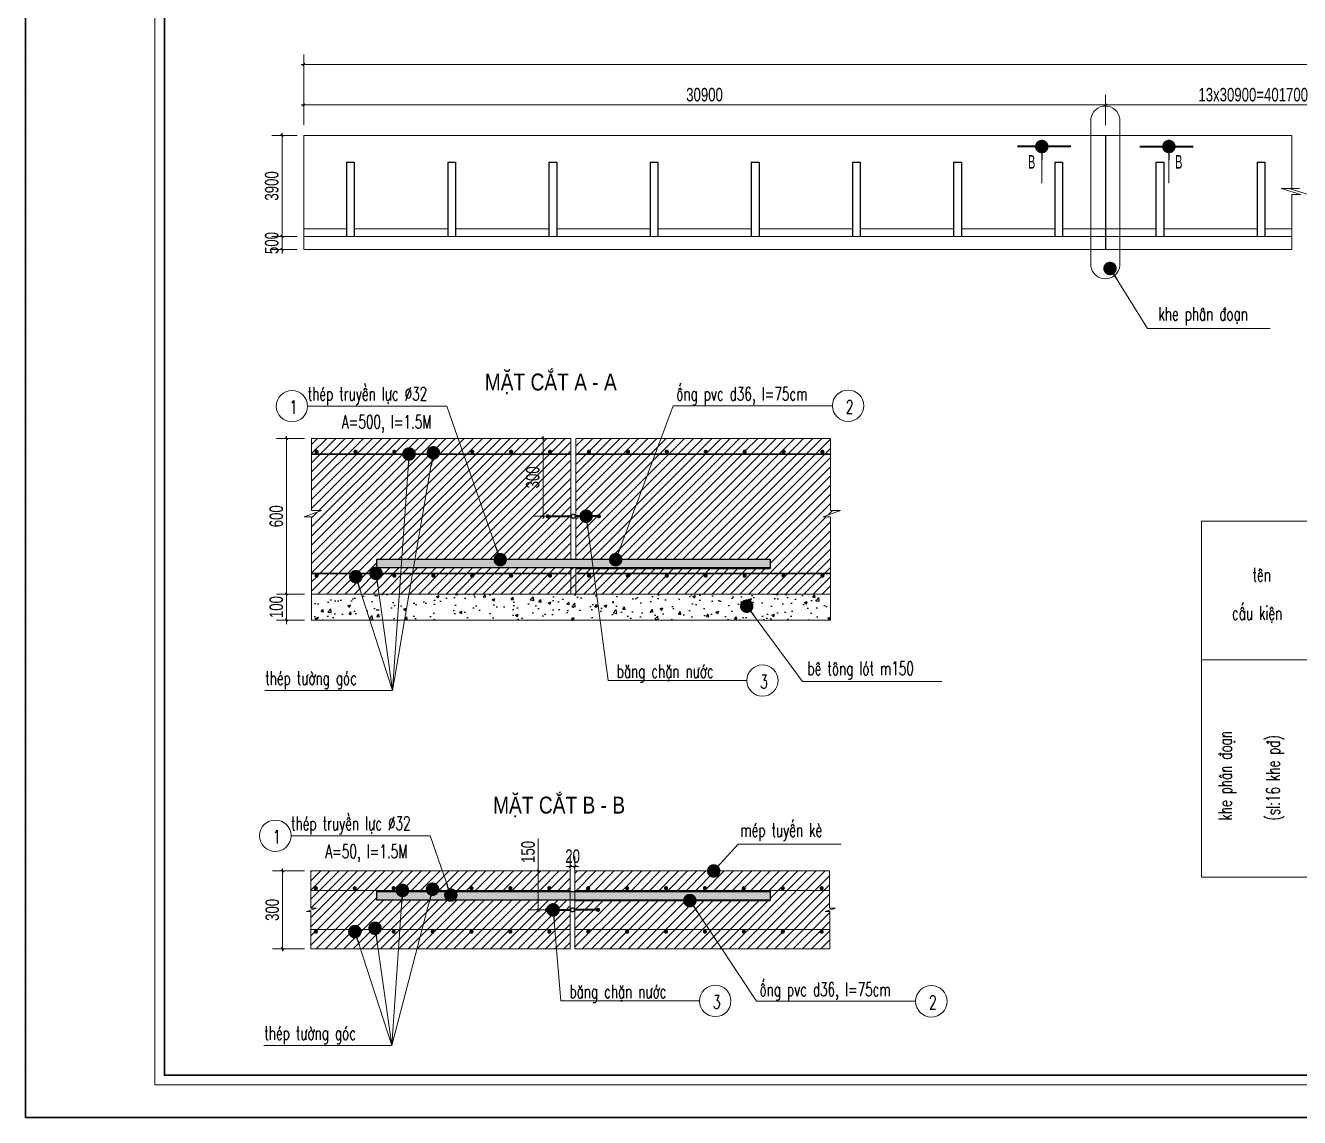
# Model space of a CAD drawing. Header units: millimetres. Extents: x -95488 to 835450, y -398213 to -214134.
# Drawn here: x 570328 to 619439, y -292409 to -250318 of the extents above; entities that cross this region are included whole.
import ezdxf
from ezdxf.enums import TextEntityAlignment as Align

# ---------------------------------------------------------------- set-up
doc = ezdxf.new("R2010")
doc.units = ezdxf.units.MM
doc.header["$MEASUREMENT"] = 0
doc.linetypes.add('HIDDEN', pattern=[0.375, 0.25, -0.125])
doc.layers.add('00 MV', color=3, linetype='Continuous', plot=False)
for name, color, linetype, lineweight in [('01 TEXT', 7, 'Continuous', 13), ('DIM', 177, 'Continuous', 20), ('MANH', 8, 'Continuous', 15), ('TEXT', 2, 'Continuous', 20), ('THAY', 7, 'Continuous', 25), ('THAY1', 9, 'Continuous', 20), ('THEPDAI', 3, 'Continuous', 30), ('THEPDOC', 1, 'Continuous', 40)]:
    doc.layers.add(name, color=color, linetype=linetype, lineweight=lineweight)
doc.layers.add('Hatch', color=250, linetype='Continuous')
doc.layers.add('Net vang', color=2, linetype='Continuous')
doc.styles.add('T3', font='VHARIALN_0.TTF', dxfattribs={"width": 0.65})
doc.styles.add('TCK', font='VHAVANB_0.TTF', dxfattribs={"width": 0.85, "height": 200})
doc.styles.add('THUONG', font='vnsimli.shx', dxfattribs={"width": 0.55})
doc.styles.add('TXTDIM', font='VNARIAL_0.TTF', dxfattribs={"width": 0.7})
doc.dimstyles.new('DIM 260', dxfattribs={"dimscale": 260, "dimtxt": 2, "dimasz": 0.3, "dimexe": 1.5, "dimexo": 0, "dimgap": 0.5, "dimtad": 1, "dimdec": 0, "dimzin": 12, "dimdsep": 46, "dimtxsty": 'TXTDIM', "dimblk": 'SLASH', "dimcen": 1.5, "dimclrd": 256, "dimclre": 256, "dimclrt": 2, "dimadec": 0, "dimazin": 0, "dimtfac": 1, "dimtdec": 0, "dimtix": 1, "dimtmove": 0, "dimatfit": 3, "dimldrblk": 'DOT', "dimfxl": 2, "dimtolj": 1, "dimtzin": 0, "dimlwd": 9, "dimlwe": 9, "dimarcsym": 1})

# ---------------------------------------------------------------- blocks, each defined once
blk = doc.blocks.new('kk')
at = {"layer": '00 MV', "color": 3, "linetype": 'HIDDEN', "ltscale": 0.1}
blk.add_lwpolyline([(1792.07, -501.5), (2212.11, -501.5), (2212.11, -204.5), (1792.07, -204.5)], close=True, dxfattribs=at)
at = {"layer": '01 TEXT', "linetype": 'Continuous'}
blk.add_lwpolyline([(1811.35, -496.62), (1811.35, -209.18), (2206.87, -209.18), (2206.87, -496.62)], close=True, dxfattribs=at)
at = {"layer": '01 TEXT', "color": 4, "const_width": 0.25}
blk.add_lwpolyline([(1812.76, -495.2), (1812.76, -210.6), (2205.46, -210.6), (2205.46, -495.2)], close=True, dxfattribs=at)
blk = doc.blocks.new('SLASH')
at = {"layer": 'DIM', "color": 16, "linetype": 'Continuous'}
for p, q in [((-1.2, 0), (1.2, 0)), ((-0.6, -0.6), (0.6, 0.6))]:
    blk.add_line(p, q, dxfattribs=at)
blk = doc.blocks.new('*D67')
at = {"layer": 'Defpoints', "color": 0}
for p in [(580218, -258453), (580796, -258453), (580796, -258953)]:
    blk.add_point(p, dxfattribs=at)
at = {"layer": 'DIM', "lineweight": 9}
for p, q in [((580218, -258375), (580218, -258297)), ((580796, -258453), (579828, -258453)), ((580218, -258953), (580218, -258453)), ((580796, -258953), (579828, -258953)), ((580218, -259031), (580218, -259109))]:
    blk.add_line(p, q, dxfattribs=at)
at = {"layer": 'DIM', "lineweight": 9, "xscale": 78, "yscale": 78, "zscale": 78}
for p, rotation in [((580218, -258453), 270), ((580218, -258953), 90)]:
    blk.add_blockref('SLASH', p, dxfattribs=dict(at, rotation=rotation))
at = {"layer": 'DIM', "color": 2, "insert": (579822, -258703), "char_height": 520, "attachment_point": 5, "rotation": 90, "style": 'TXTDIM'}
blk.add_mtext('\\A1;500', dxfattribs=at)
blk = doc.blocks.new('_Dot')
at = {"color": 0, "linetype": 'ByBlock', "lineweight": -2}
blk.add_line((-0.5, 0), (-1, 0), dxfattribs=at)
at = {"color": 0, "linetype": 'ByBlock', "const_width": 0.5}
blk.add_lwpolyline([(-0.25, 0, 1), (0.25, 0, 1)], format="xyb", close=True, dxfattribs=at)
blk = doc.blocks.new('*D68')
at = {"layer": 'Defpoints', "color": 0}
for p in [(580218, -254553), (580796, -254553), (580796, -258453)]:
    blk.add_point(p, dxfattribs=at)
at = {"layer": 'DIM', "lineweight": 9}
for p, q in [((580796, -254553), (579828, -254553)), ((580218, -258375), (580218, -254631)), ((580796, -258453), (579828, -258453))]:
    blk.add_line(p, q, dxfattribs=at)
at = {"layer": 'DIM', "lineweight": 9, "xscale": 78, "yscale": 78, "zscale": 78}
for p, rotation in [((580218, -254553), 90), ((580218, -258453), 270)]:
    blk.add_blockref('SLASH', p, dxfattribs=dict(at, rotation=rotation))
at = {"layer": 'DIM', "color": 2, "insert": (579822, -256503), "char_height": 520, "attachment_point": 5, "rotation": 90, "style": 'TXTDIM'}
blk.add_mtext('\\A1;3900', dxfattribs=at)
blk = doc.blocks.new('*D69')
at = {"layer": 'Defpoints', "color": 0}
for p in [(611954, -253383), (581054, -254160), (611954, -254160)]:
    blk.add_point(p, dxfattribs=at)
at = {"layer": 'DIM', "lineweight": 9}
for p, q in [((581054, -254160), (581054, -252993)), ((581132, -253383), (611876, -253383)), ((611954, -254160), (611954, -252993))]:
    blk.add_line(p, q, dxfattribs=at)
at = {"layer": 'DIM', "lineweight": 9, "xscale": 78, "yscale": 78, "zscale": 78, "rotation": 180}
blk.add_blockref('SLASH', (581054, -253383), dxfattribs=at)
at = {"layer": 'DIM', "lineweight": 9, "xscale": 78, "yscale": 78, "zscale": 78}
blk.add_blockref('SLASH', (611954, -253383), dxfattribs=at)
at = {"layer": 'DIM', "color": 2, "insert": (596504, -252988), "char_height": 520, "attachment_point": 5, "style": 'TXTDIM'}
blk.add_mtext('\\A1;30900', dxfattribs=at)
blk = doc.blocks.new('*D70')
at = {"layer": 'Defpoints', "color": 0}
for p in [(623354, -253383), (611954, -254160), (623354, -254160)]:
    blk.add_point(p, dxfattribs=at)
at = {"layer": 'DIM', "lineweight": 9}
for p, q in [((611954, -254160), (611954, -252993)), ((612032, -253383), (623276, -253383)), ((623354, -254160), (623354, -252993))]:
    blk.add_line(p, q, dxfattribs=at)
at = {"layer": 'DIM', "lineweight": 9, "xscale": 78, "yscale": 78, "zscale": 78, "rotation": 180}
blk.add_blockref('SLASH', (611954, -253383), dxfattribs=at)
at = {"layer": 'DIM', "lineweight": 9, "xscale": 78, "yscale": 78, "zscale": 78}
blk.add_blockref('SLASH', (623354, -253383), dxfattribs=at)
at = {"layer": 'DIM', "color": 2, "insert": (617654, -252988), "char_height": 520, "attachment_point": 5, "style": 'TXTDIM'}
blk.add_mtext('\\A1;13x30900=401700', dxfattribs=at)
blk = doc.blocks.new('*D73')
at = {"layer": 'Defpoints', "color": 0}
for p in [(660754, -251823), (581054, -254160), (660754, -254160)]:
    blk.add_point(p, dxfattribs=at)
at = {"layer": 'DIM', "lineweight": 9}
for p, q in [((581054, -254160), (581054, -251433)), ((660754, -254160), (660754, -251433)), ((581132, -251823), (660676, -251823))]:
    blk.add_line(p, q, dxfattribs=at)
at = {"layer": 'DIM', "lineweight": 9, "xscale": 78, "yscale": 78, "zscale": 78, "rotation": 180}
blk.add_blockref('SLASH', (581054, -251823), dxfattribs=at)
at = {"layer": 'DIM', "lineweight": 9, "xscale": 78, "yscale": 78, "zscale": 78}
blk.add_blockref('SLASH', (660754, -251823), dxfattribs=at)
at = {"layer": 'DIM', "color": 2, "insert": (620904, -251428), "char_height": 520, "attachment_point": 5, "style": 'TXTDIM'}
blk.add_mtext('\\A1;470000', dxfattribs=at)
blk = doc.blocks.new('*D74')
at = {"layer": 'Defpoints', "color": 0}
for p in [(581080, -266235), (580394, -272235), (581080, -272235)]:
    blk.add_point(p, dxfattribs=at)
at = {"layer": 'DIM', "lineweight": 9}
for p, q in [((581080, -266235), (580004, -266235)), ((580394, -266313), (580394, -272157)), ((581080, -272235), (580004, -272235))]:
    blk.add_line(p, q, dxfattribs=at)
at = {"layer": 'DIM', "lineweight": 9, "xscale": 78, "yscale": 78, "zscale": 78}
for p, rotation in [((580394, -266235), 90), ((580394, -272235), 270)]:
    blk.add_blockref('SLASH', p, dxfattribs=dict(at, rotation=rotation))
at = {"layer": 'DIM', "color": 2, "insert": (579998, -269235), "char_height": 520, "attachment_point": 5, "rotation": 90, "style": 'TXTDIM'}
blk.add_mtext('\\A1;600', dxfattribs=at)
blk = doc.blocks.new('*D75')
at = {"layer": 'Defpoints', "color": 0}
for p in [(581080, -272235), (580394, -273235), (581080, -273235)]:
    blk.add_point(p, dxfattribs=at)
at = {"layer": 'DIM', "lineweight": 9}
for p, q in [((581080, -272235), (580004, -272235)), ((580394, -272157), (580394, -272079)), ((580394, -272235), (580394, -273235)), ((581080, -273235), (580004, -273235)), ((580394, -273313), (580394, -273391))]:
    blk.add_line(p, q, dxfattribs=at)
at = {"layer": 'DIM', "lineweight": 9, "xscale": 78, "yscale": 78, "zscale": 78}
for p, rotation in [((580394, -272235), 270), ((580394, -273235), 90)]:
    blk.add_blockref('SLASH', p, dxfattribs=dict(at, rotation=rotation))
at = {"layer": 'DIM', "color": 2, "insert": (579998, -272735), "char_height": 520, "attachment_point": 5, "rotation": 90, "style": 'TXTDIM'}
blk.add_mtext('\\A1;100', dxfattribs=at)
blk = doc.blocks.new('*D76')
at = {"layer": 'Defpoints', "color": 0}
for p in [(581085, -282906), (580237, -285906), (581085, -285906)]:
    blk.add_point(p, dxfattribs=at)
at = {"layer": 'DIM', "lineweight": 9}
for p, q in [((581085, -282906), (579847, -282906)), ((580237, -282984), (580237, -285828)), ((581085, -285906), (579847, -285906))]:
    blk.add_line(p, q, dxfattribs=at)
at = {"layer": 'DIM', "lineweight": 9, "xscale": 78, "yscale": 78, "zscale": 78}
for p, rotation in [((580237, -282906), 90), ((580237, -285906), 270)]:
    blk.add_blockref('SLASH', p, dxfattribs=dict(at, rotation=rotation))
at = {"layer": 'DIM', "color": 2, "insert": (579842, -284406), "char_height": 520, "attachment_point": 5, "rotation": 90, "style": 'TXTDIM'}
blk.add_mtext('\\A1;300', dxfattribs=at)
blk = doc.blocks.new('*D77')
at = {"layer": 'Defpoints', "color": 0}
for p in [(591508, -282733), (591327, -282906), (591508, -282906)]:
    blk.add_point(p, dxfattribs=at)
at = {"layer": 'DIM', "lineweight": 9}
for p, q in [((591327, -282906), (591327, -282343)), ((591508, -282906), (591508, -282343)), ((591249, -282733), (591171, -282733)), ((591327, -282733), (591508, -282733)), ((591586, -282733), (591664, -282733))]:
    blk.add_line(p, q, dxfattribs=at)
at = {"layer": 'DIM', "lineweight": 9, "xscale": 78, "yscale": 78, "zscale": 78}
blk.add_blockref('SLASH', (591327, -282733), dxfattribs=at)
at = {"layer": 'DIM', "lineweight": 9, "xscale": 78, "yscale": 78, "zscale": 78, "rotation": 180}
blk.add_blockref('SLASH', (591508, -282733), dxfattribs=at)
at = {"layer": 'DIM', "color": 2, "insert": (591418, -282338), "char_height": 520, "attachment_point": 5, "style": 'TXTDIM'}
blk.add_mtext('\\A1;20', dxfattribs=at)
blk = doc.blocks.new('*D78')
at = {"layer": 'Defpoints', "color": 0}
for p in [(590700, -282906), (590097, -284406), (590764, -284406)]:
    blk.add_point(p, dxfattribs=at)
at = {"layer": 'DIM', "lineweight": 9}
for p, q in [((590097, -282906), (590097, -281658)), ((590700, -282906), (589707, -282906)), ((590097, -284328), (590097, -282984)), ((590764, -284406), (589707, -284406))]:
    blk.add_line(p, q, dxfattribs=at)
at = {"layer": 'DIM', "lineweight": 9, "xscale": 78, "yscale": 78, "zscale": 78}
for p, rotation in [((590097, -282906), 90), ((590097, -284406), 270)]:
    blk.add_blockref('SLASH', p, dxfattribs=dict(at, rotation=rotation))
at = {"layer": 'DIM', "color": 2, "insert": (589702, -282172), "char_height": 520, "attachment_point": 5, "rotation": 90, "style": 'TXTDIM'}
blk.add_mtext('\\A1;150', dxfattribs=at)
blk = doc.blocks.new('*D79')
at = {"layer": 'Defpoints', "color": 0}
for p in [(590849, -266235), (590279, -269235), (590849, -269235)]:
    blk.add_point(p, dxfattribs=at)
at = {"layer": 'DIM', "lineweight": 9}
for p, q in [((590849, -266235), (589889, -266235)), ((590279, -266313), (590279, -269157)), ((590849, -269235), (589889, -269235))]:
    blk.add_line(p, q, dxfattribs=at)
at = {"layer": 'DIM', "lineweight": 9, "xscale": 78, "yscale": 78, "zscale": 78}
for p, rotation in [((590279, -266235), 90), ((590279, -269235), 270)]:
    blk.add_blockref('SLASH', p, dxfattribs=dict(at, rotation=rotation))
at = {"layer": 'DIM', "color": 2, "insert": (589884, -267735), "char_height": 520, "attachment_point": 5, "rotation": 90, "style": 'TXTDIM'}
blk.add_mtext('\\A1;300', dxfattribs=at)

msp = doc.modelspace()

# ---------------------------------------------------------------- hatches: boundary and pattern name
at = {"layer": 'Hatch'}
h = msp.add_hatch(dxfattribs=at)
h.set_pattern_fill('ANSI31', color=256, scale=2000, style=0)
h.paths.add_polyline_path([(591356.1, -266834.9), (581356.1, -266834.9), (581356.1, -269013.6), (581745, -269013.6), (581358.5, -269150.8), (581356.7, -271434.9), (583856.1, -271434.9), (583856.1, -270907), (591356.1, -270907), (591356.1, -269234.9), (590500.6, -269234.9, -0.997521), (590420.6, -269234.7, 0.001241), (590420.6, -269234.9), (590500.6, -269234.9, 1.0024846), (590420.6, -269234.7), (590420.6, -269234.7, -1.0024852), (590500.6, -269234.9), (591356.1, -269234.9)])
h.paths.add_polyline_path([(591356.1, -271227), (583856.1, -271227), (583856.1, -271434.9), (591356.1, -271434.9)], flags=17)
h.paths.add_polyline_path([(591356.1, -271434.9), (581356.7, -271434.9), (581356.1, -272234.9), (591356.1, -272234.9)])
h.paths.add_polyline_path([(586008.8, -271526.1, -1), (586088.8, -271526.1, -1)], flags=16)
h.paths.add_polyline_path([(584508.8, -271526.1, -1), (584588.8, -271526.1, -1)], flags=16)
h.paths.add_polyline_path([(587508.8, -271526.1, -1), (587588.8, -271526.1, -1)], flags=16)
h.paths.add_polyline_path([(583088.8, -271526.1, -1), (583008.8, -271526.1, -1)], flags=16)
h.paths.add_polyline_path([(589008.8, -271526.1, -1), (589088.8, -271526.1, -1)], flags=16)
h.paths.add_polyline_path([(581588.8, -271526.1, -1), (581508.8, -271526.1, -1)], flags=16)
h.paths.add_polyline_path([(590508.8, -271526.1, -1), (590588.8, -271526.1, -1)], flags=16)
h.paths.add_polyline_path([(591356.1, -266234.9), (581356.1, -266234.9), (581356.1, -266834.9), (591356.1, -266834.9)])
h.paths.add_polyline_path([(587588.8, -266748.7, -1), (587508.8, -266748.7, -1)], flags=16)
h.paths.add_polyline_path([(586088.8, -266748.7, -1), (586008.8, -266748.7, -1)], flags=16)
h.paths.add_polyline_path([(589008.8, -266748.7, -1), (589088.8, -266748.7, -1)], flags=16)
h.paths.add_polyline_path([(584588.8, -266748.7, -1), (584508.8, -266748.7, -1)], flags=16)
h.paths.add_polyline_path([(590508.8, -266748.7, -1), (590588.8, -266748.7, -1)], flags=16)
h.paths.add_polyline_path([(583088.8, -266748.7, -1), (583008.8, -266748.7, -1)], flags=16)
h.paths.add_polyline_path([(581588.8, -266748.7, -1), (581508.8, -266748.7, -1)], flags=16)
h.paths.add_polyline_path([(601356.1, -266234.9), (591537.7, -266234.9), (591537.7, -266834.9), (601356.1, -266834.9)])
h.paths.add_polyline_path([(593588.8, -266748.7, -1), (593508.8, -266748.7, -1)], flags=16)
h.paths.add_polyline_path([(592088.8, -266748.7, -1), (592008.8, -266748.7, -1)], flags=16)
h.paths.add_polyline_path([(595008.8, -266748.7, -1), (595088.8, -266748.7, -1)], flags=16)
h.paths.add_polyline_path([(596508.8, -266748.7, -1), (596588.8, -266748.7, -1)], flags=16)
h.paths.add_polyline_path([(598008.8, -266748.7, -1), (598088.8, -266748.7, -1)], flags=16)
h.paths.add_polyline_path([(599508.8, -266748.7, -1), (599588.8, -266748.7, -1)], flags=16)
h.paths.add_polyline_path([(601008.8, -266748.7, -1), (601088.8, -266748.7, -1)], flags=16)
h.paths.add_polyline_path([(601356.1, -266834.9), (591537.7, -266834.9), (591537.7, -269234.9), (592390.4, -269234.9, -0.001241), (592390.4, -269234.7, 0.001241), (592390.4, -269234.9), (592470.4, -269234.9, 0.001241), (592470.4, -269234.7, -0.997521), (592390.4, -269234.9), (591537.7, -269234.9), (591537.7, -270887.6), (599037.7, -270887.6), (599037.7, -271227), (591356.1, -271227), (591356.1, -272234.9), (591537.7, -272234.9), (591537.7, -271434.9), (601356.7, -271434.9), (601358.4, -269253), (601070.8, -269253), (601745, -269013.6), (601356.1, -269013.6)])
h.paths.add_polyline_path([(601356.7, -271434.9), (591537.7, -271434.9), (591537.7, -272234.9), (601356.1, -272234.9)], flags=17)
h.paths.add_polyline_path([(595008.8, -271526.1, -1), (595088.8, -271526.1, -1)], flags=16)
h.paths.add_polyline_path([(593508.8, -271526.1, -1), (593588.8, -271526.1, -1)], flags=16)
h.paths.add_polyline_path([(596508.8, -271526.1, -1), (596588.8, -271526.1, -1)], flags=16)
h.paths.add_polyline_path([(592088.8, -271526.1, -1), (592008.8, -271526.1, -1)], flags=16)
h.paths.add_polyline_path([(598008.8, -271526.1, -1), (598088.8, -271526.1, -1)], flags=16)
h.paths.add_polyline_path([(599508.8, -271526.1, -1), (599588.8, -271526.1, -1)], flags=16)
h.paths.add_polyline_path([(601008.8, -271526.1, -1), (601088.8, -271526.1, -1)], flags=16)
h = msp.add_hatch(dxfattribs=at)
h.set_pattern_fill('AR-SAND', color=256, scale=60, style=0)
h.set_pattern_definition([(37.5, (0, 0), (-3.779601, 115.609426), [0, -91.2, 0, -102, 0, -97.5]), (7.5, (0, 0), (106.186602, 169.328764), [0, -49.2, 0, -82.2, 0, -31.5]), (327.5, (-73.8, 0), (186.848512, 0.339543), [0, -30, 0, -108, 0, -141]), (317.5, (-73.8, 0), (180.367596, 52.660534), [0, -15, 0, -70.8, 0, -81])])
h.paths.add_polyline_path([(599037.7, -270907), (583856.1, -270907), (583856.1, -271227), (599037.7, -271227)])
h = msp.add_hatch(dxfattribs=at)
h.set_pattern_fill('AR-CONC', color=256, scale=150, style=0)
h.set_pattern_definition([(50, (0, 0), (1075.8903, -94.1282), [112.5, -1237.5]), (355, (0, 0), (-208.127, 1128.2882), [90, -990]), (100.4514, (89.7, -7.8), (867.764, 1034.1593), [95.6103, -1051.7132]), (46.1842, (0, 300), (1600.8616, -248.2785), [168.75, -1856.25]), (96.6356, (133.4, 279.3), (1401.994, 1461.1768), [143.4154, -1577.5695]), (351.1842, (0, 300), (1401.993, 1461.178), [135, -1485]), (21, (150, 225), (895.3606, -603.9283), [112.5, -1237.5]), (326, (150, 225), (364.973, 1087.725), [90, -990]), (71.4514, (224.6, 174.7), (1260.334, 483.7957), [95.6103, -1051.7132]), (37.5, (0, 0), (18.23978, 499.34078), [0, -978, 0, -1005, 0, -993.75]), (7.5, (0, 0), (394.6043, 591.61757), [0, -573, 0, -955.5, 0, -378.75]), (327.5, (-334.5, 0), (800.73365, -33.8323), [0, -375, 0, -1170, 0, -1552.5]), (317.5, (-484.5, 0), (874.77925, 150.1575), [0, -487.5, 0, -777, 0, -1102.5])])
h.paths.add_polyline_path([(601356.1, -272234.9), (581356.1, -272234.9), (581356.1, -273234.9), (601356.1, -273234.9)])
h = msp.add_hatch(dxfattribs=at)
h.set_pattern_fill('ANSI31', color=256, scale=2000, style=0)
h.set_pattern_definition([(45, (0, -5835.24), (-176.7767, 176.7767), [])])
h.paths.add_polyline_path([(583856.1, -283655.8), (581326.8, -283655.8), (581326.8, -284345), (581548.6, -284345), (581327.9, -284417.2), (581327.9, -285155.8), (591326.8, -285155.8), (591326.8, -284405.8), (590471.4, -284405.8, -0.997521), (590391.4, -284405.6, 0.001241), (590391.4, -284405.8), (590471.4, -284405.8, 1.0024846), (590391.4, -284405.6), (590391.4, -284405.6, -1.0024852), (590471.4, -284405.8), (591326.8, -284405.8), (591326.8, -284027), (583856.1, -284027)])
h.paths.add_polyline_path([(591326.8, -282905.8), (581326.8, -282905.8), (581326.8, -283655.8), (591326.8, -283655.8)])
h.paths.add_polyline_path([(583059.5, -283569.6, -1), (582979.5, -283569.6, -1)], flags=16)
h.paths.add_polyline_path([(584559.5, -283569.6, -1), (584479.5, -283569.6, -1)], flags=16)
h.paths.add_polyline_path([(581559.5, -283569.6, -1), (581479.5, -283569.6, -1)], flags=16)
h.paths.add_polyline_path([(585979.5, -283569.6, -1), (586059.5, -283569.6, -1)], flags=16)
h.paths.add_polyline_path([(587479.5, -283569.6, -1), (587559.5, -283569.6, -1)], flags=16)
h.paths.add_polyline_path([(588979.5, -283569.6, -1), (589059.5, -283569.6, -1)], flags=16)
h.paths.add_polyline_path([(590479.5, -283569.6, -1), (590559.5, -283569.6, -1)], flags=16)
h.paths.add_polyline_path([(591326.8, -285155.8), (581327.9, -285155.8), (581327.9, -285905.8), (591326.8, -285905.8)])
h.paths.add_polyline_path([(584480.6, -285246.4, -1), (584560.6, -285246.4, -1)], flags=16)
h.paths.add_polyline_path([(582980.6, -285246.4, -1), (583060.6, -285246.4, -1)], flags=16)
h.paths.add_polyline_path([(585980.6, -285246.4, -1), (586060.6, -285246.4, -1)], flags=16)
h.paths.add_polyline_path([(581560.6, -285246.4, -1), (581480.6, -285246.4, -1)], flags=16)
h.paths.add_polyline_path([(587480.6, -285246.4, -1), (587560.6, -285246.4, -1)], flags=16)
h.paths.add_polyline_path([(588980.6, -285246.4, -1), (589060.6, -285246.4, -1)], flags=16)
h.paths.add_polyline_path([(590480.6, -285246.4, -1), (590560.6, -285246.4, -1)], flags=16)
h.paths.add_polyline_path([(601327.9, -285155.8), (591508.5, -285155.8), (591508.5, -285905.8), (601327.9, -285905.8)])
h.paths.add_polyline_path([(591980.6, -285246.4, -1), (592060.6, -285246.4, -1)], flags=16)
h.paths.add_polyline_path([(593480.6, -285246.4, -1), (593560.6, -285246.4, -1)], flags=16)
h.paths.add_polyline_path([(594980.6, -285246.4, -1), (595060.6, -285246.4, -1)], flags=16)
h.paths.add_polyline_path([(596480.6, -285246.4, -1), (596560.6, -285246.4, -1)], flags=16)
h.paths.add_polyline_path([(597980.6, -285246.4, -1), (598060.6, -285246.4, -1)], flags=16)
h.paths.add_polyline_path([(599480.6, -285246.4, -1), (599560.6, -285246.4, -1)], flags=16)
h.paths.add_polyline_path([(600980.6, -285246.4, -1), (601060.6, -285246.4, -1)], flags=16)
h.paths.add_polyline_path([(601327.9, -284472.2), (601159.9, -284472.2), (601548.6, -284345), (601326.8, -284345), (601326.8, -283655.8), (591508.5, -283655.8), (591508.5, -283707), (599037.7, -283707), (599037.7, -284027), (591508.5, -284027), (591508.5, -284405.8), (592361.2, -284405.8, -0.001241), (592361.2, -284405.6, 0.001241), (592361.2, -284405.8), (592441.2, -284405.8, 0.001241), (592441.2, -284405.6, -0.997521), (592361.2, -284405.8), (591508.5, -284405.8), (591508.5, -285155.8), (601327.9, -285155.8)])
h.paths.add_polyline_path([(601326.8, -282905.8), (591508.5, -282905.8), (591508.5, -283655.8), (601326.8, -283655.8)])
h.paths.add_polyline_path([(592059.5, -283569.6, -1), (591979.5, -283569.6, -1)], flags=16)
h.paths.add_polyline_path([(593559.5, -283569.6, -1), (593479.5, -283569.6, -1)], flags=16)
h.paths.add_polyline_path([(594979.5, -283569.6, -1), (595059.5, -283569.6, -1)], flags=16)
h.paths.add_polyline_path([(596479.5, -283569.6, -1), (596559.5, -283569.6, -1)], flags=16)
h.paths.add_polyline_path([(597979.5, -283569.6, -1), (598059.5, -283569.6, -1)], flags=16)
h.paths.add_polyline_path([(599479.5, -283569.6, -1), (599559.5, -283569.6, -1)], flags=16)
h.paths.add_polyline_path([(600979.5, -283569.6, -1), (601059.5, -283569.6, -1)], flags=16)
h = msp.add_hatch(dxfattribs=at)
h.set_pattern_fill('AR-SAND', color=256, scale=60, style=0)
h.set_pattern_definition([(37.5, (0, -12800.01), (-3.779601, 115.609426), [0, -91.2, 0, -102, 0, -97.5]), (7.5, (0, -12800), (106.186602, 169.328764), [0, -49.2, 0, -82.2, 0, -31.5]), (327.5, (-73.8, -12800.01), (186.848512, 0.339543), [0, -30, 0, -108, 0, -141]), (317.5, (-73.8, -12800), (180.367596, 52.660534), [0, -15, 0, -70.8, 0, -81])])
h.paths.add_polyline_path([(599037.7, -284027), (599037.7, -283707), (583856.1, -283707), (583856.1, -284027)])

# ---------------------------------------------------------------- linework, layer by layer
at = {"layer": 'DIM'}
for p, q in [((611395.9, -253891), (611395.9, -259589.8)), ((612512.7, -253891), (612512.7, -259589.8)), ((615655, -274774.2), (663272.7, -274774.2))]:
    msp.add_line(p, q, dxfattribs=at)
msp.add_lwpolyline([(615655, -269428.6), (659145.1, -269428.6), (659145.1, -283151.3), (615655, -283151.3)], close=True, dxfattribs=at)
for centre in [(580598, -264991.4), (602039.2, -264974.7), (598736.5, -275566.4), (579957.5, -281548.6), (596916.5, -287915.1), (605247.8, -287929.6)]:
    msp.add_circle(centre, 605.5, dxfattribs=at)
for centre, start, end in [((611954.3, -253985.1), 7.04389, 172.95611), ((611954.3, -259520.8), 187.04389, 352.95611)]:
    msp.add_arc(centre, 562.6, start, end, dxfattribs=at)
at = {"layer": 'Net vang'}
msp.add_lwpolyline([(570327.8, -215561.2), (679012.3, -215561.2), (679012.3, -292408.9), (570327.8, -292408.9)], close=True, dxfattribs=at)
at = {"layer": 'THAY'}
msp.add_line((611954.3, -254552.9), (611954.3, -258952.9), dxfattribs=at)
at = {"layer": 'THAY', "color": 1}
for p, q in [((582704.3, -255592.9), (582704.3, -258452.9)), ((582704.3, -255592.9), (583004.3, -255592.9)), ((583004.3, -255592.9), (583004.3, -258452.9)), ((586604.3, -255592.9), (586604.3, -258452.9)), ((586604.3, -255592.9), (586904.3, -255592.9)), ((586904.3, -255592.9), (586904.3, -258452.9)), ((590504.3, -255592.9), (590504.3, -258452.9)), ((590504.3, -255592.9), (590804.3, -255592.9)), ((590804.3, -255592.9), (590804.3, -258452.9)), ((594404.3, -255592.9), (594404.3, -258452.9)), ((594404.3, -255592.9), (594704.3, -255592.9)), ((594704.3, -255592.9), (594704.3, -258452.9)), ((598304.3, -255592.9), (598304.3, -258452.9)), ((598304.3, -255592.9), (598604.3, -255592.9)), ((598604.3, -255592.9), (598604.3, -258452.9)), ((602204.3, -255592.9), (602204.3, -258452.9)), ((602204.3, -255592.9), (602504.3, -255592.9)), ((602504.3, -255592.9), (602504.3, -258452.9)), ((606104.3, -255592.9), (606104.3, -258452.9)), ((606104.3, -255592.9), (606404.3, -255592.9)), ((606404.3, -255592.9), (606404.3, -258452.9)), ((610004.3, -255592.9), (610004.3, -258452.9)), ((610004.3, -255592.9), (610304.3, -255592.9)), ((610304.3, -255592.9), (610304.3, -258452.9)), ((613904.3, -255592.9), (613904.3, -258452.9)), ((613904.3, -255592.9), (614204.3, -255592.9)), ((614204.3, -255592.9), (614204.3, -258452.9)), ((617804.3, -255592.9), (617804.3, -258452.9)), ((617804.3, -255592.9), (618104.3, -255592.9)), ((618104.3, -255592.9), (618104.3, -258452.9))]:
    msp.add_line(p, q, dxfattribs=at)
at = {"layer": 'THAY', "color": 2}
for p, q in [((599037.7, -270907), (583856.1, -270907)), ((583856.1, -270907), (583856.1, -271227)), ((599037.7, -271227), (583856.1, -271227)), ((599037.7, -283707), (583856.1, -283707)), ((583856.1, -283707), (583856.1, -284027)), ((599037.7, -284027), (583856.1, -284027))]:
    msp.add_line(p, q, dxfattribs=at)
at = {"layer": 'THAY', "color": 5}
for p, q in [((591537.7, -270887.6), (599037.7, -270887.6)), ((599037.7, -270887.6), (599037.7, -271247.6)), ((591537.7, -271247.6), (599037.7, -271247.6)), ((591537.7, -283687.6), (599037.7, -283687.6)), ((599037.7, -283687.6), (599037.7, -284047.6)), ((591537.7, -284047.6), (599037.7, -284047.6))]:
    msp.add_line(p, q, dxfattribs=at)
at = {"layer": 'THAY1'}
for p, q in [((581054.3, -254552.9), (619141.4, -254552.9)), ((581054.3, -254552.9), (581054.3, -258952.9)), ((619141.4, -254552.9), (619141.4, -256597.2)), ((619141.4, -256597.2), (618728.9, -256597.2)), ((618728.9, -256597.2), (619487.2, -256830.2)), ((619443.3, -256597.2), (619030.8, -256597.2)), ((619030.8, -256597.2), (619789.1, -256830.2)), ((619487.2, -256830.2), (619138.8, -256830.2)), ((619138.8, -256830.2), (619138.8, -258952.9)), ((581054.3, -258152.9), (582704.3, -258152.9)), ((583004.3, -258152.9), (586604.3, -258152.9)), ((586904.3, -258152.9), (590504.3, -258152.9)), ((590804.3, -258152.9), (594404.3, -258152.9)), ((594704.3, -258152.9), (598304.3, -258152.9)), ((598604.3, -258152.9), (602204.3, -258152.9)), ((602504.3, -258152.9), (606104.3, -258152.9)), ((606404.3, -258152.9), (610004.3, -258152.9)), ((610304.3, -258152.9), (613904.3, -258152.9)), ((614204.3, -258152.9), (617804.3, -258152.9)), ((618104.3, -258152.9), (619141.4, -258152.9)), ((581054.3, -258452.9), (619141.4, -258452.9)), ((581054.3, -258952.9), (619141.4, -258952.9)), ((581356.1, -266234.9), (591356.1, -266234.9)), ((581356.1, -266234.9), (581356.1, -269013.6)), ((591356.1, -266234.9), (591356.1, -270907)), ((591537.7, -266234.9), (591537.7, -270901.2)), ((591537.7, -266234.9), (601356.1, -266234.9)), ((601356.1, -266234.9), (601356.1, -269013.6)), ((581745, -269013.6), (581070.8, -269253)), ((581356.1, -269013.6), (581745, -269013.6)), ((601745, -269013.6), (601070.8, -269253)), ((601356.1, -269013.6), (601745, -269013.6)), ((581070.8, -269253), (581358.4, -269253)), ((581358.4, -269253), (581356.1, -272234.9)), ((601070.8, -269253), (601358.4, -269253)), ((601358.4, -269253), (601356.1, -272234.9)), ((591356.1, -271227), (591356.1, -272234.9)), ((591537.7, -271261.2), (591537.7, -272234.9)), ((601356.1, -272234.9), (581356.1, -272234.9)), ((581356.1, -272234.9), (581356.1, -273234.9)), ((601356.1, -273234.9), (601356.1, -272234.9)), ((581356.1, -273234.9), (601356.1, -273234.9)), ((581326.8, -282905.8), (591326.8, -282905.8)), ((581326.8, -282905.8), (581326.8, -284345)), ((591326.8, -282905.8), (591326.8, -285905.8)), ((591508.5, -282905.8), (591508.5, -285905.8)), ((591508.5, -282905.8), (601326.8, -282905.8)), ((601326.8, -282905.8), (601326.8, -284345)), ((581326.8, -283655.8), (591326.8, -283655.8)), ((591508.5, -283655.8), (601326.8, -283655.8)), ((581548.6, -284345), (581159.9, -284472.2)), ((581326.8, -284345), (581548.6, -284345)), ((601548.6, -284345), (601159.9, -284472.2)), ((601326.8, -284345), (601548.6, -284345)), ((581159.9, -284472.2), (581327.9, -284472.2)), ((581327.9, -284472.2), (581327.9, -285905.8)), ((601159.9, -284472.2), (601327.9, -284472.2)), ((601327.9, -284472.2), (601327.9, -285905.8)), ((581326.8, -285155.8), (591326.8, -285155.8)), ((591508.5, -285155.8), (601326.8, -285155.8)), ((581326.8, -285905.8), (591326.8, -285905.8)), ((591508.5, -285905.8), (601326.8, -285905.8))]:
    msp.add_line(p, q, dxfattribs=at)
at = {"layer": 'THEPDAI'}
for p, q in [((581356.1, -266834.9), (591356.1, -266834.9)), ((591537.7, -266834.9), (601356.1, -266834.9)), ((591356.1, -271434.9), (581356.1, -271434.9)), ((601356.1, -271434.9), (591537.7, -271434.9))]:
    msp.add_line(p, q, dxfattribs=at)
at = {"layer": 'THEPDOC', "color": 2}
for p, q in [((610628.8, -254984), (608567.2, -254984)), ((613279.8, -254984), (615341.4, -254984))]:
    msp.add_line(p, q, dxfattribs=at)
at = {"layer": 'THEPDOC'}
for p, q in [((590420.6, -269234.9), (591356.1, -269234.9)), ((592470.4, -269234.9), (591534.9, -269234.9)), ((590391.4, -284405.8), (591326.8, -284405.8)), ((592441.2, -284405.8), (591505.7, -284405.8))]:
    msp.add_line(p, q, dxfattribs=at)
for points, const_width in [([(581508.8, -266748.7, 1), (581588.8, -266748.7, 1)], 80), ([(583008.8, -266748.7, 1), (583088.8, -266748.7, 1)], 80), ([(584508.8, -266748.7, 1), (584588.8, -266748.7, 1)], 80), ([(586008.8, -266748.7, 1), (586088.8, -266748.7, 1)], 80), ([(587508.8, -266748.7, 1), (587588.8, -266748.7, 1)], 80), ([(589008.8, -266748.7, 1), (589088.8, -266748.7, 1)], 80), ([(590508.8, -266748.7, 1), (590588.8, -266748.7, 1)], 80), ([(592008.8, -266748.7, 1), (592088.8, -266748.7, 1)], 80), ([(593508.8, -266748.7, 1), (593588.8, -266748.7, 1)], 80), ([(595008.8, -266748.7, 1), (595088.8, -266748.7, 1)], 80), ([(596508.8, -266748.7, 1), (596588.8, -266748.7, 1)], 80), ([(598008.8, -266748.7, 1), (598088.8, -266748.7, 1)], 80), ([(599508.8, -266748.7, 1), (599588.8, -266748.7, 1)], 80), ([(601008.8, -266748.7, 1), (601088.8, -266748.7, 1)], 80), ([(590420.6, -269234.7, 1), (590500.6, -269234.7, 1)], 80), ([(591370.5, -269235.6, 1), (591520.5, -269235.6, 1)], 50), ([(592470.4, -269234.7, -1), (592390.4, -269234.7, -1)], 80), ([(581508.8, -271526.1, 1), (581588.8, -271526.1, 1)], 80), ([(583008.8, -271526.1, 1), (583088.8, -271526.1, 1)], 80), ([(584508.8, -271526.1, 1), (584588.8, -271526.1, 1)], 80), ([(586008.8, -271526.1, 1), (586088.8, -271526.1, 1)], 80), ([(587508.8, -271526.1, 1), (587588.8, -271526.1, 1)], 80), ([(589008.8, -271526.1, 1), (589088.8, -271526.1, 1)], 80), ([(590508.8, -271526.1, 1), (590588.8, -271526.1, 1)], 80), ([(592008.8, -271526.1, 1), (592088.8, -271526.1, 1)], 80), ([(593508.8, -271526.1, 1), (593588.8, -271526.1, 1)], 80), ([(595008.8, -271526.1, 1), (595088.8, -271526.1, 1)], 80), ([(596508.8, -271526.1, 1), (596588.8, -271526.1, 1)], 80), ([(598008.8, -271526.1, 1), (598088.8, -271526.1, 1)], 80), ([(599508.8, -271526.1, 1), (599588.8, -271526.1, 1)], 80), ([(601008.8, -271526.1, 1), (601088.8, -271526.1, 1)], 80), ([(581479.5, -283569.6, 1), (581559.5, -283569.6, 1)], 80), ([(582979.5, -283569.6, 1), (583059.5, -283569.6, 1)], 80), ([(584479.5, -283569.6, 1), (584559.5, -283569.6, 1)], 80), ([(585979.5, -283569.6, 1), (586059.5, -283569.6, 1)], 80), ([(587479.5, -283569.6, 1), (587559.5, -283569.6, 1)], 80), ([(588979.5, -283569.6, 1), (589059.5, -283569.6, 1)], 80), ([(590479.5, -283569.6, 1), (590559.5, -283569.6, 1)], 80), ([(591979.5, -283569.6, 1), (592059.5, -283569.6, 1)], 80), ([(593479.5, -283569.6, 1), (593559.5, -283569.6, 1)], 80), ([(594979.5, -283569.6, 1), (595059.5, -283569.6, 1)], 80), ([(596479.5, -283569.6, 1), (596559.5, -283569.6, 1)], 80), ([(597979.5, -283569.6, 1), (598059.5, -283569.6, 1)], 80), ([(599479.5, -283569.6, 1), (599559.5, -283569.6, 1)], 80), ([(600979.5, -283569.6, 1), (601059.5, -283569.6, 1)], 80), ([(590391.4, -284405.6, 1), (590471.4, -284405.6, 1)], 80), ([(591341.3, -284406.5, 1), (591491.3, -284406.5, 1)], 50), ([(592441.2, -284405.6, -1), (592361.2, -284405.6, -1)], 80), ([(581480.6, -285246.4, 1), (581560.6, -285246.4, 1)], 80), ([(582980.6, -285246.4, 1), (583060.6, -285246.4, 1)], 80), ([(584480.6, -285246.4, 1), (584560.6, -285246.4, 1)], 80), ([(585980.6, -285246.4, 1), (586060.6, -285246.4, 1)], 80), ([(587480.6, -285246.4, 1), (587560.6, -285246.4, 1)], 80), ([(588980.6, -285246.4, 1), (589060.6, -285246.4, 1)], 80), ([(590480.6, -285246.4, 1), (590560.6, -285246.4, 1)], 80), ([(591980.6, -285246.4, 1), (592060.6, -285246.4, 1)], 80), ([(593480.6, -285246.4, 1), (593560.6, -285246.4, 1)], 80), ([(594980.6, -285246.4, 1), (595060.6, -285246.4, 1)], 80), ([(596480.6, -285246.4, 1), (596560.6, -285246.4, 1)], 80), ([(597980.6, -285246.4, 1), (598060.6, -285246.4, 1)], 80), ([(599480.6, -285246.4, 1), (599560.6, -285246.4, 1)], 80), ([(600980.6, -285246.4, 1), (601060.6, -285246.4, 1)], 80)]:
    msp.add_lwpolyline(points, format="xyb", close=True, dxfattribs=dict(at, const_width=const_width))

# ---------------------------------------------------------------- block references
at = {"layer": 'MANH', "color": 1, "xscale": 258.7463995688595, "yscale": 258.7463995694416, "zscale": 258.7463995695982}
msp.add_blockref('kk', (106636.8, -162647.4), dxfattribs=at)

# ---------------------------------------------------------------- texts
at = {"layer": 'TEXT', "style": 'T3', "width": 0.7}
for p in [(609112.8, -255575.3), (614786.9, -255575.3)]:
    msp.add_text('b', height=520, dxfattribs=at).set_placement(p, align=Align.MIDDLE_CENTER)
at = {"layer": 'TEXT'}
for s, height, style, width, p in [('khe ph©n ®o¹n', 520, 'THUONG', 0.65, (613999.7, -261694.5)), ('mÆt c¾t a - a', 650, 'TCK', 0.85, (588031.1, -264385.4)), ('thÐp truyÒn lùc %%C32', 520, 'THUONG', 0.65, (581205.8, -264775.5)), ('èng pvc d36, l=75cm', 520, 'THUONG', 0.65, (595415.9, -264775.5)), ('1', 520, 'THUONG', 0.65, (580509.6, -265292.6)), ('2', 520, 'THUONG', 0.65, (601950.8, -265275.9)), ('A=500, l=1.5M', 520, 'THUONG', 0.65, (582525.1, -265854.4)), ('tªn', 520, 'THUONG', 0.65, (617625.5, -271743.7)), ('cÊu kiÖn', 520, 'THUONG', 0.65, (616834.2, -273224.5)), ('b¨ng chÆn n\xadíc', 520, 'THUONG', 0.65, (593119.4, -275462.4)), ('bª t«ng lãt m150', 520, 'THUONG', 0.65, (600471.9, -275358.3)), ('thÐp t\xadêng gãc', 520, 'THUONG', 0.65, (579568.4, -275730.8)), ('3', 520, 'THUONG', 0.65, (598648.1, -275867.6)), ('mÆt c¾t b - b', 650, 'TCK', 0.85, (588352.3, -280692)), ('thÐp truyÒn lùc %%C32', 520, 'THUONG', 0.65, (580565.3, -281332.7)), ('mÐp tuyÕn kÌ', 520, 'THUONG', 0.65, (597882.3, -281584.5)), ('1', 520, 'THUONG', 0.65, (579869.1, -281849.8)), ('A=50, l=1.5M', 520, 'THUONG', 0.65, (581884.6, -282411.6)), ('b¨ng chÆn n\xadíc', 520, 'THUONG', 0.65, (591299.4, -287811.1)), ('èng pvc d36, l=75cm', 520, 'THUONG', 0.65, (598624.5, -287730.4)), ('3', 520, 'THUONG', 0.65, (596828.1, -288216.3)), ('2', 520, 'THUONG', 0.65, (605159.5, -288230.8)), ('thÐp t\xadêng gãc', 520, 'THUONG', 0.65, (579532.5, -289410.7))]:
    msp.add_text(s, height=height, dxfattribs=dict(at, style=style, width=width)).set_placement(p)
at = {"layer": 'TEXT', "style": 'THUONG', "width": 0.65}
for s, p in [('khe ph©n ®o¹n', (616834.2, -280958)), ('(sl:16 khe p®)', (618679.3, -280958))]:
    msp.add_text(s, height=520, rotation=90, dxfattribs=at).set_placement(p)

# ---------------------------------------------------------------- dimensions: what is measured, and where the dimension line sits
at = {"layer": 'DIM'}
for base, p1, p2, text, picture, middle in [((660754.3, -251823.4), (581054.3, -254160.2), (660754.3, -254160.2), '470000', '*D73', (620904.3, -251428.1)), ((591508.5, -282733.5), (591326.8, -282905.8), (591508.5, -282905.8), '20', '*D77', (591417.7, -282338.2))]:
    dim = msp.add_linear_dim(base=base, p1=p1, p2=p2, text=text, dimstyle='DIM 260', dxfattribs=at)
    dim.commit()
    dim.dimension.update_dxf_attribs({"geometry": picture, "text_midpoint": middle})
dim = msp.add_linear_dim(base=(611954.3, -253383.4), p1=(581054.3, -254160.2), p2=(611954.3, -254160.2), dimstyle='DIM 260', dxfattribs=at)
dim.commit()
dim.dimension.update_dxf_attribs({"geometry": '*D69', "text_midpoint": (596504.3, -252987.7)})
dim = msp.add_linear_dim(base=(623354.3, -253383.4), p1=(611954.3, -254160.2), p2=(623354.3, -254160.2), text='13x30900=401700', dimstyle='DIM 260', override={"dimtmove": 1}, dxfattribs=at)
dim.commit()
dim.dimension.update_dxf_attribs({"geometry": '*D70', "text_midpoint": (617654.3, -252987.7)})
dim = msp.add_linear_dim(base=(580217.7, -254552.9), p1=(580796.4, -258452.9), p2=(580796.4, -254552.9), angle=90, dimstyle='DIM 260', override={"dimtmove": 1}, dxfattribs=at)
dim.commit()
dim.dimension.update_dxf_attribs({"geometry": '*D68', "text_midpoint": (579822, -256502.9)})
dim = msp.add_linear_dim(base=(580217.7, -258452.9), p1=(580796.4, -258952.9), p2=(580796.4, -258452.9), angle=90, dimstyle='DIM 260', dxfattribs=at)
dim.commit()
dim.dimension.update_dxf_attribs({"geometry": '*D67', "text_midpoint": (579822.3, -258702.9)})
for base, p1, p2, text, picture, middle in [((580393.7, -272234.9), (581080.3, -266234.9), (581080.3, -272234.9), '600', '*D74', (579998.4, -269234.9)), ((590279.3, -269234.9), (590848.5, -266234.9), (590848.5, -269234.9), '300', '*D79', (589883.7, -267734.9)), ((580237.4, -285905.8), (581085.2, -282905.8), (581085.2, -285905.8), '300', '*D76', (579841.8, -284405.8))]:
    dim = msp.add_linear_dim(base=base, p1=p1, p2=p2, angle=90, text=text, dimstyle='DIM 260', dxfattribs=at)
    dim.commit()
    dim.dimension.update_dxf_attribs({"geometry": picture, "text_midpoint": middle})
dim = msp.add_linear_dim(base=(580393.7, -273234.9), p1=(581080.3, -272234.9), p2=(581080.3, -273234.9), angle=90, text='100', dimstyle='DIM 260', override={"dimtmove": 1}, dxfattribs=at)
dim.commit()
dim.dimension.update_dxf_attribs({"geometry": '*D75', "text_midpoint": (579998.4, -272734.9)})
dim = msp.add_linear_dim(base=(590096.8, -284405.8), p1=(590699.9, -282905.8), p2=(590764.4, -284405.8), angle=90, text='150', dimstyle='DIM 260', dxfattribs=at)
dim.commit()
dim.dimension.update_dxf_attribs({"geometry": '*D78', "text_midpoint": (590096.8, -282172), "dimtype": 160})

# ---------------------------------------------------------------- leaders
for points, override in [([(609504.7, -254984), (609504.7, -256397.6)], {"dimasz": 2, "dimgap": 0.5, "dimtad": 0}), ([(614403.9, -254984), (614403.9, -256397.6)], {"dimasz": 2, "dimgap": 0.5, "dimtad": 0}), ([(612134.6, -259684), (613573.2, -262001.7), (618306.8, -262001.7)], {"dimasz": 2, "dimtad": 0}), ([(588628.2, -270907), (586567.2, -264991.4), (581203.5, -264991.4)], {"dimasz": 2, "dimtad": 0}), ([(593078.7, -270907), (595297.3, -264974.7), (601433.7, -264974.7)], {"dimasz": 2, "dimtad": 0}), ([(586048.8, -266788.7), (584482, -275950.7), (579555.4, -275950.7)], {"dimasz": 2, "dimtad": 0}), ([(585113.2, -266834.9), (584482, -275950.7)], {"dimasz": 2, "dimtad": 0}), ([(591937.8, -269234.9), (592787.7, -275566.4), (598131, -275566.4)], {"dimasz": 2, "dimtad": 0}), ([(583061.1, -271564.2), (584482, -275950.7)], {"dimasz": 2, "dimtad": 0}), ([(583839.6, -271434.9), (584482, -275950.7)], {"dimasz": 2, "dimtad": 0}), ([(598131, -272701.1), (600274.3, -275599.4), (605649, -275599.4)], {"dimasz": 2, "dimtad": 0}), ([(586723.5, -283835.6), (585926.7, -281548.6), (580563, -281548.6)], {"dimasz": 2, "dimtad": 0}), ([(596856.9, -282905.8), (597805.3, -281869.3), (601771.9, -281869.3)], {"dimasz": 2, "dimtad": 0}), ([(586019.5, -283609.6), (584446.1, -289630.6), (579519.5, -289630.6)], {"dimasz": 2, "dimtad": 0}), ([(584859.8, -283655.8), (584446.1, -289630.6)], {"dimasz": 2, "dimtad": 0}), ([(595937.7, -284047.6), (598506, -287929.6), (604642.3, -287929.6)], {"dimasz": 2, "dimtad": 0}), ([(590666.9, -284405.8), (590967.7, -287915.1), (596311, -287915.1)], {"dimasz": 2, "dimtad": 0}), ([(583025.2, -285244), (584446.1, -289630.6)], {"dimasz": 2, "dimtad": 0}), ([(583803.7, -285114.8), (584446.1, -289630.6)], {"dimasz": 2, "dimtad": 0})]:
    msp.add_leader(points, dimstyle='DIM 260', override=override, dxfattribs=at)

doc.saveas('drawing.dxf')
